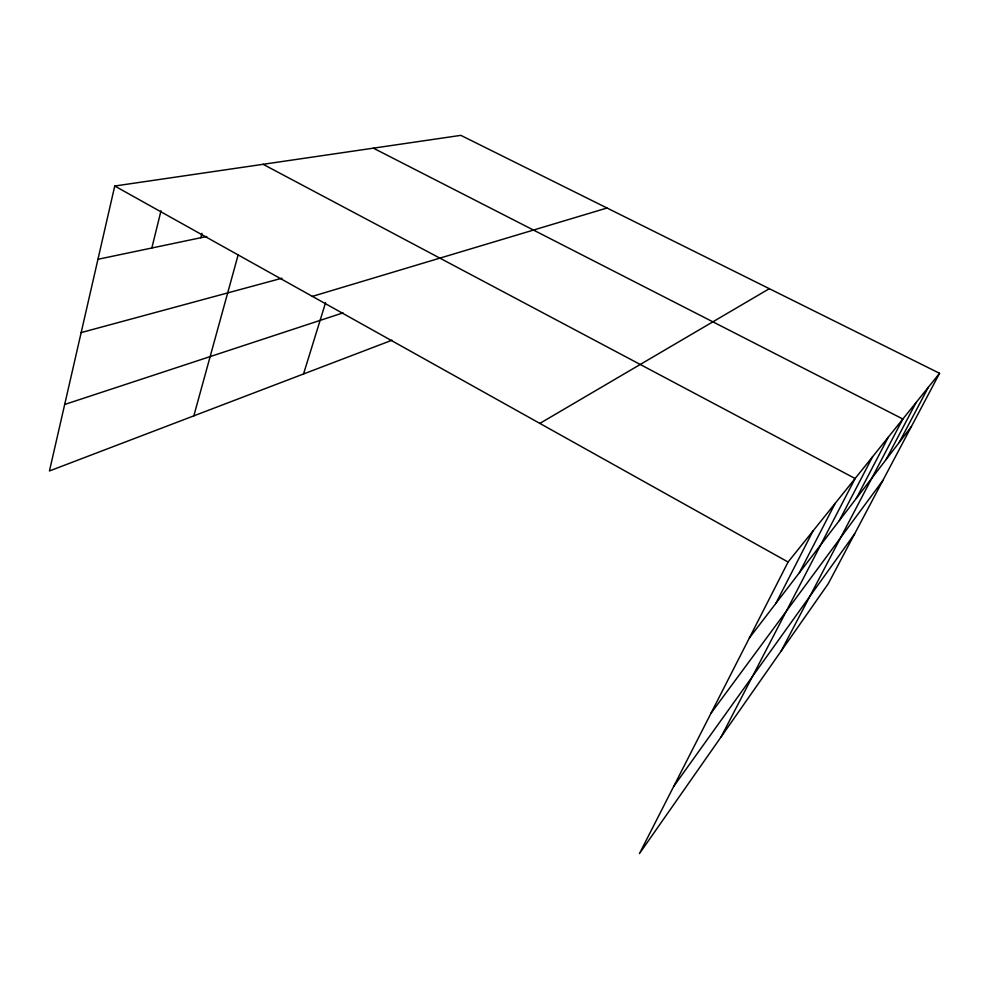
<?xml version="1.0" encoding="UTF-8"?>
<svg xmlns="http://www.w3.org/2000/svg" width="989" height="989" viewBox="0 0 989 989"><rect width="100%" height="100%" fill="white"/><g stroke="black" fill="none" stroke-linecap="round" stroke-linejoin="round"><path stroke-width="1.48" d="M939.55 373.298L788.085 562.024L639.426 853.643L828.263 583.72L939.55 373.298L460.849 135.357L114.749 186.019L49.45 470.962L392.04 340.191M151.836 248.004L160.997 210.805M200.792 237.743L201.954 233.293M193.832 415.85L238.176 254.791M303.536 373.978L325.554 302.77M775.809 603.475L813.007 530.982M799.433 572.643L835.211 503.314M721.191 736.756L855.114 478.515L263.099 164.298M839.327 520.585L872.545 456.782M856.313 498.419L888.394 437.039M781.174 651.034L902.858 419.015L373.372 148.165M886.107 459.539L916.111 402.498M899.248 442.392L928.3 387.317M673.657 786.49L854.657 533.813M710.98 713.279L882.905 480.407M749.365 637.967L911.388 426.556M539.846 423.403L769.318 288.689M64.681 404.476L343.022 312.858M312.376 296.379L607.023 208.011M81.16 332.588L281.976 278.218M97.96 259.291L206.738 236.495M114.749 186.019L788.085 562.024"/></g></svg>
